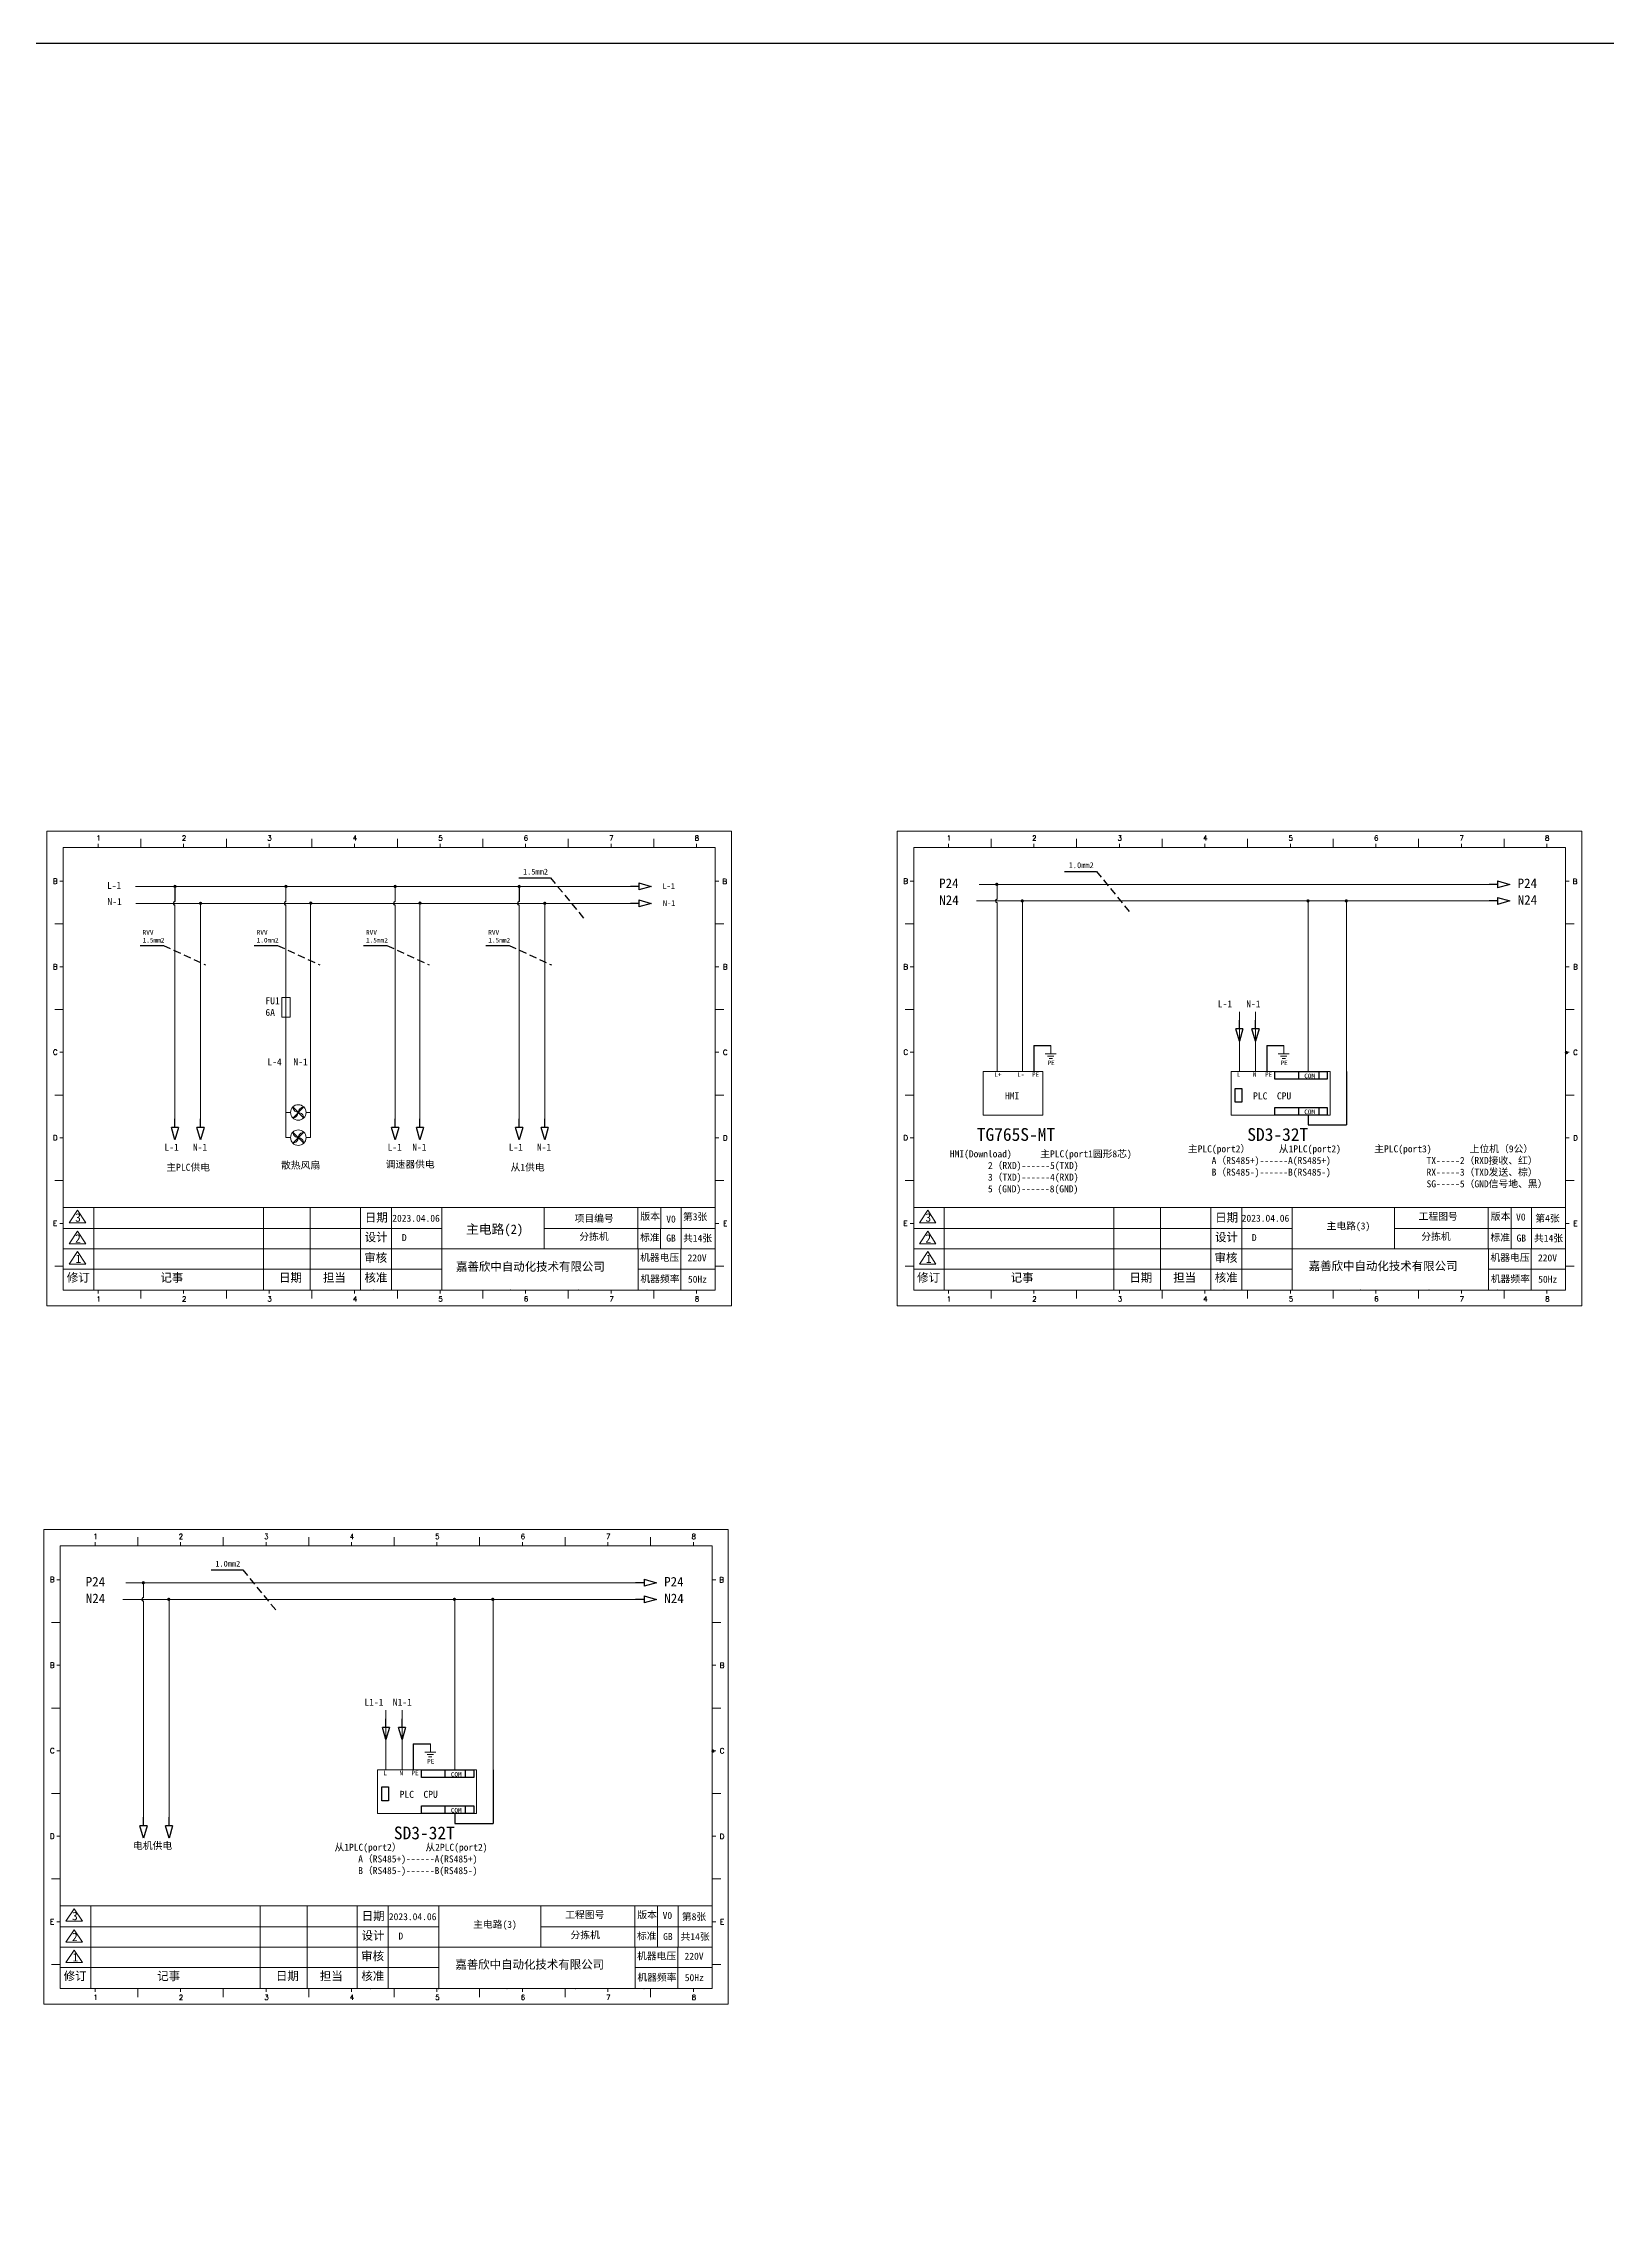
# Model space of a CAD drawing. Header units: millimetres. Extents: x 40430 to 48442, y -3636 to 4180.
# Drawn here: x 44252 to 45593, y 2323 to 4180 of the extents above; entities that cross this region are included whole.
import ezdxf

# ---------------------------------------------------------------- set-up
doc = ezdxf.new("R2010")
doc.units = ezdxf.units.MM
doc.linetypes.add('HIDDEN', pattern=[9.525, 6.35, -3.175])
doc.layers.add('文本', color=6, linetype='Continuous')
doc.layers.add('细实线', color=7, linetype='Continuous', lineweight=18)
doc.styles.add('5.0宋体', font='', dxfattribs={"width": 0.75, "height": 5})
doc.styles.add('SIMPLEX', font='SIMPLEX')
doc.styles.get("Standard").update_dxf_attribs({"font": ''})
doc.styles.get('5.0宋体').set_extended_font_data('SimSun')
doc.styles.get('Standard').set_extended_font_data('SimSun')

# ---------------------------------------------------------------- blocks, each defined once
blk = doc.blocks.new('箭头')
for p, q in [((0, -4.6), (0, 0)), ((1.9, -4.6), (-1.9, -4.6)), ((0, -11.2), (-1.9, -4.6)), ((1.9, -4.6), (0, -11.2))]:
    blk.add_line(p, q)
blk = doc.blocks.new('J风扇.dgw')
at = {"lineweight": 5}
for p, q in [((0, 0), (0, -38)), ((21.2, 1.8), (21.2, -38)), ((4, -16.4), (0, -16.4)), ((21.2, -16.4), (17.3, -16.4)), ((4, -38), (0, -38)), ((21.2, -38), (17.3, -38))]:
    blk.add_line(p, q, dxfattribs=at)
at = {"color": 0, "lineweight": -2}
for p, q in [((5.9, -11.7), (15.3, -21.2)), ((15.3, -11.7), (5.9, -21.2)), ((5.9, -33.3), (15.3, -42.7)), ((15.3, -33.3), (5.9, -42.7))]:
    blk.add_line(p, q, dxfattribs=at)
for centre in [(10.6, -16.4), (10.6, -38)]:
    blk.add_circle(centre, 6.66, dxfattribs=at)
for points in [[(15.3, -11.7), (12.1, -13.1), (10.6, -16.4), (9.2, -19.7), (5.9, -21.2)], [(5.9, -11.7), (7.6, -15.2), (10.6, -16.4), (14, -17.9), (15.3, -21.2)], [(15.3, -33.3), (12.1, -34.7), (10.6, -38), (9.2, -41.3), (5.9, -42.7)], [(5.9, -33.3), (7.6, -36.8), (10.6, -38), (14, -39.5), (15.3, -42.7)]]:
    blk.add_spline(points, degree=3, dxfattribs=at)
at = {"lineweight": 5, "insert": (-4.2, -58.6), "char_height": 6, "attachment_point": 1}
blk.add_mtext_dynamic_manual_height_columns('{\\C0;散热风扇}', width=83.039, gutter_width=12.5, heights=[0], dxfattribs=at)

msp = doc.modelspace()

# ---------------------------------------------------------------- hatches: boundary and pattern name
at = {"lineweight": 9}
h = msp.add_hatch(color=0, dxfattribs=at)
edge = h.paths.add_edge_path()
edge.add_arc((44364.9, 3457.3), 1.45, 0, 360)
h = msp.add_hatch(color=0, dxfattribs=at)
edge = h.paths.add_edge_path()
edge.add_arc((44460.1, 3457.3), 1.45, 0, 360)
h = msp.add_hatch(color=0, dxfattribs=at)
edge = h.paths.add_edge_path()
edge.add_arc((44553.8, 3457.3), 1.45, 0, 360)
h = msp.add_hatch(color=0, dxfattribs=at)
edge = h.paths.add_edge_path()
edge.add_arc((44660.2, 3457.3), 1.45, 0, 360)
h = msp.add_hatch(color=0, dxfattribs=at)
edge = h.paths.add_edge_path()
edge.add_arc((45070, 3459.1), 1.45, 0, 360)
h = msp.add_hatch(color=0, dxfattribs=at)
edge = h.paths.add_edge_path()
edge.add_arc((44386.9, 3442.8), 1.45, 0, 360)
h = msp.add_hatch(color=0, dxfattribs=at)
edge = h.paths.add_edge_path()
edge.add_arc((44481.4, 3443), 1.45, 0, 360)
h = msp.add_hatch(color=0, dxfattribs=at)
edge = h.paths.add_edge_path()
edge.add_arc((44575.1, 3443), 1.45, 0, 360)
h = msp.add_hatch(color=0, dxfattribs=at)
edge = h.paths.add_edge_path()
edge.add_arc((44682.2, 3442.8), 1.45, 0, 360)
h = msp.add_hatch(color=0, dxfattribs=at)
edge = h.paths.add_edge_path()
edge.add_arc((45091.8, 3444.9), 1.45, 0, 360)
h = msp.add_hatch(color=0, dxfattribs=at)
edge = h.paths.add_edge_path()
edge.add_arc((45337, 3444.9), 1.45, 0, 360)
h = msp.add_hatch(color=0, dxfattribs=at)
edge = h.paths.add_edge_path()
edge.add_arc((45369.8, 3444.9), 1.45, 0, 360)
h = msp.add_hatch(color=0, dxfattribs=at)
edge = h.paths.add_edge_path()
edge.add_arc((45558.7, 3314.8), 1.45, 0, 360)
h = msp.add_hatch(color=0, dxfattribs=at)
edge = h.paths.add_edge_path()
edge.add_arc((44337.8, 2860.2), 1.45, 0, 360)
h = msp.add_hatch(color=0, dxfattribs=at)
edge = h.paths.add_edge_path()
edge.add_arc((44359.6, 2846), 1.45, 0, 360)
h = msp.add_hatch(color=0, dxfattribs=at)
edge = h.paths.add_edge_path()
edge.add_arc((44604.7, 2846), 1.45, 0, 360)
h = msp.add_hatch(color=0, dxfattribs=at)
edge = h.paths.add_edge_path()
edge.add_arc((44637.6, 2846), 1.45, 0, 360)
h = msp.add_hatch(color=0, dxfattribs=at)
edge = h.paths.add_edge_path()
edge.add_arc((44826.5, 2715.9), 1.45, 0, 360)

# ---------------------------------------------------------------- linework, layer by layer
at = {"color": 0, "lineweight": 9}
for p, q in [((44255, 3504.7), (44255, 3097.7)), ((44828.5, 3490.8), (44269.1, 3490.8)), ((44269.1, 3490.8), (44269.1, 3111.2)), ((44299, 3490.8), (44299, 3493.7)), ((44335.7, 3490.8), (44335.7, 3498.1)), ((44372.3, 3490.8), (44372.3, 3493.7)), ((44409, 3490.8), (44409, 3498.1)), ((44445.7, 3490.8), (44445.7, 3493.7)), ((44482.3, 3490.8), (44482.3, 3498.1)), ((44519, 3490.8), (44519, 3493.7)), ((44555.7, 3490.8), (44555.7, 3498.1)), ((44592.3, 3490.8), (44592.3, 3493.7)), ((44629, 3490.8), (44629, 3498.1)), ((44665.7, 3490.8), (44665.7, 3493.7)), ((44702.3, 3490.8), (44702.3, 3498.1)), ((44739, 3490.8), (44739, 3493.7)), ((44775.7, 3490.8), (44775.7, 3498.1)), ((44812.3, 3490.8), (44812.3, 3493.7)), ((44828.5, 3111.2), (44828.5, 3490.8)), ((45558, 3490.8), (44998.7, 3490.8)), ((44998.7, 3490.8), (44998.7, 3111.2)), ((45028.5, 3490.8), (45028.5, 3493.7)), ((45065.2, 3490.8), (45065.2, 3498.1)), ((45101.9, 3490.8), (45101.9, 3493.7)), ((45138.5, 3490.8), (45138.5, 3498.1)), ((45175.2, 3490.8), (45175.2, 3493.7)), ((45211.9, 3490.8), (45211.9, 3498.1)), ((45248.5, 3490.8), (45248.5, 3493.7)), ((45285.2, 3490.8), (45285.2, 3498.1)), ((45321.9, 3490.8), (45321.9, 3493.7)), ((45358.6, 3490.8), (45358.6, 3498.1)), ((45395.2, 3490.8), (45395.2, 3493.7)), ((45431.9, 3490.8), (45431.9, 3498.1)), ((45468.6, 3490.8), (45468.6, 3493.7)), ((45505.2, 3490.8), (45505.2, 3498.1)), ((45541.9, 3490.8), (45541.9, 3493.7)), ((45558, 3111.2), (45558, 3490.8)), ((44269.1, 3461.7), (44266.2, 3461.7)), ((44331, 3457.3), (44762.9, 3457.3)), ((44364.9, 3444.3), (44364.9, 3457.3)), ((44460.1, 3444.3), (44460.1, 3455.8)), ((44553.8, 3444.3), (44553.8, 3455.8)), ((44660.2, 3444.3), (44660.2, 3457.3)), ((44828.5, 3461.7), (44831.4, 3461.7)), ((44998.7, 3461.7), (44995.7, 3461.7)), ((45054.9, 3459.1), (45079.9, 3459.1)), ((45070.2, 3446.3), (45070.2, 3459.1)), ((45079.9, 3459.1), (45140.3, 3459.1)), ((45131.1, 3459.1), (45486.1, 3459.1)), ((45460.9, 3459.1), (45498.5, 3459.1)), ((45558, 3461.7), (45561, 3461.7)), ((44331.3, 3442.8), (44762.9, 3442.8)), ((44364.9, 3441.4), (44364.9, 3256.7)), ((44386.8, 3442.8), (44386.8, 3443.1)), ((44386.8, 3395.1), (44386.8, 3442.8)), ((44460.1, 3279.9), (44460.1, 3441.4)), ((44481.3, 3281.7), (44481.3, 3442.8)), ((44553.8, 3250.7), (44553.8, 3441.4)), ((44575.1, 3250.7), (44575.1, 3442.8)), ((44660.2, 3441.4), (44660.2, 3256.7)), ((44682.1, 3442.8), (44682.1, 3443.1)), ((44682.1, 3395.1), (44682.1, 3442.8)), ((45052.5, 3444.9), (45463.1, 3444.9)), ((45054.9, 3444.9), (45069.3, 3444.9)), ((45070.2, 3359.1), (45070.2, 3443.4)), ((45092, 3334.3), (45092, 3444.9)), ((45303.5, 3444.9), (45499.6, 3444.9)), ((45337.1, 3359.1), (45337.1, 3443.4)), ((45370, 3334.3), (45370, 3444.9)), ((44269.1, 3425.1), (44261.8, 3425.1)), ((44828.5, 3425.1), (44835.8, 3425.1)), ((44998.7, 3425.1), (44991.3, 3425.1)), ((45558, 3425.1), (45565.4, 3425.1)), ((44269.1, 3388.4), (44266.2, 3388.4)), ((44386.8, 3395.1), (44386.8, 3324.6)), ((44682.1, 3395.1), (44682.1, 3324.6)), ((44828.5, 3388.4), (44831.4, 3388.4)), ((44998.7, 3388.4), (44995.7, 3388.4)), ((45558, 3388.4), (45561, 3388.4)), ((44269.1, 3351.7), (44261.8, 3351.7)), ((44828.5, 3351.7), (44835.8, 3351.7)), ((44998.7, 3351.7), (44991.3, 3351.7)), ((45070.2, 3335.2), (45070.2, 3359.1)), ((45278.1, 3349.8), (45278.1, 3335.2)), ((45291.9, 3349.8), (45291.9, 3335.2)), ((45337.1, 3335.2), (45337.1, 3359.1)), ((45558, 3351.7), (45565.4, 3351.7)), ((44386.8, 3324.6), (44386.8, 3250.7)), ((44682.1, 3324.6), (44682.1, 3250.7)), ((45070.2, 3335.2), (45070.2, 3298.7)), ((45092, 3334.3), (45092, 3298.7)), ((45278.1, 3335.2), (45278.1, 3298.7)), ((45291.9, 3335.2), (45291.9, 3298.7)), ((45337.1, 3335.2), (45337.1, 3298.7)), ((45370, 3334.3), (45370, 3298.7)), ((44269.1, 3315.1), (44266.2, 3315.1)), ((44828.5, 3315.1), (44831.4, 3315.1)), ((44998.7, 3315.1), (44995.7, 3315.1)), ((45111.5, 3313.7), (45121, 3313.7)), ((45113.6, 3311.8), (45119, 3311.8)), ((45114.8, 3309.8), (45117.7, 3309.8)), ((45116.3, 3321), (45116.3, 3313.7)), ((45311.5, 3313.7), (45320.9, 3313.7)), ((45313.5, 3311.8), (45318.9, 3311.8)), ((45314.7, 3309.8), (45317.6, 3309.8)), ((45316.2, 3321), (45316.2, 3313.7)), ((45558, 3315.1), (45561, 3315.1)), ((45558, 3199), (45558, 3315.1)), ((44269.1, 3278.4), (44261.8, 3278.4)), ((44828.5, 3278.4), (44835.8, 3278.4)), ((44998.7, 3278.4), (44991.3, 3278.4)), ((45558, 3278.4), (45565.4, 3278.4)), ((44386.8, 3265.3), (44386.8, 3250.7)), ((44682.1, 3265.3), (44682.1, 3250.7)), ((44269.1, 3241.7), (44266.2, 3241.7)), ((44828.5, 3241.7), (44831.4, 3241.7)), ((44998.7, 3241.7), (44995.7, 3241.7)), ((45558, 3241.7), (45561, 3241.7)), ((44828.5, 3227.4), (44828.5, 3230)), ((45558, 3227.4), (45558, 3230)), ((44269.1, 3205.1), (44261.8, 3205.1)), ((44828.5, 3205.1), (44835.8, 3205.1)), ((44828.5, 3200), (44828.5, 3182)), ((44998.7, 3205.1), (44991.3, 3205.1)), ((45558, 3205.1), (45565.4, 3205.1)), ((45558, 3200), (45558, 3182)), ((44281.2, 3179.6), (44274.1, 3168.8)), ((44281.2, 3179.6), (44288.3, 3168.8)), ((44295.4, 3182), (44295.4, 3111.2)), ((44440.8, 3182), (44440.8, 3111.2)), ((44480.9, 3182), (44480.9, 3111.2)), ((44524, 3182), (44828.5, 3182)), ((44524, 3182), (44524, 3111.2)), ((44524, 3182), (44524, 3111.2)), ((44550.6, 3182), (44550.6, 3111.2)), ((44593.9, 3182), (44593.9, 3111.2)), ((44681.6, 3182.1), (44681.6, 3146.5)), ((44762, 3182.1), (44762.2, 3111.2)), ((44781.7, 3182), (44781.6, 3146.6)), ((44799.2, 3182.1), (44799, 3111.2)), ((45010.7, 3179.6), (45003.6, 3168.8)), ((45010.7, 3179.6), (45017.8, 3168.8)), ((45024.9, 3182), (45024.9, 3111.2)), ((45170.3, 3182), (45170.3, 3111.2)), ((45210.5, 3182), (45210.5, 3111.2)), ((45253.5, 3182), (45558, 3182)), ((45253.5, 3182), (45253.5, 3111.2)), ((45280.1, 3182), (45280.1, 3111.2)), ((45323.4, 3182), (45323.4, 3111.2)), ((45411.1, 3182.1), (45411.1, 3146.5)), ((45491.5, 3182.1), (45491.8, 3111.2)), ((45511.2, 3182), (45511.2, 3146.6)), ((45528.8, 3182.1), (45528.5, 3111.2)), ((44269.1, 3168.4), (44266.2, 3168.4)), ((44269.1, 3168.4), (44266.2, 3168.4)), ((44524, 3164), (44269.1, 3164)), ((44288.3, 3168.8), (44274.1, 3168.8)), ((44281.2, 3161.6), (44274.1, 3150.8)), ((44281.2, 3161.6), (44288.3, 3150.8)), ((44524, 3164), (44593.9, 3164)), ((44762.1, 3164), (44681.6, 3164)), ((44762, 3164), (44828.5, 3164)), ((44828.5, 3168.4), (44831.4, 3168.4)), ((44998.7, 3168.4), (44995.7, 3168.4)), ((45279.8, 3164), (44998.7, 3164)), ((45017.8, 3168.8), (45003.6, 3168.8)), ((45010.7, 3161.6), (45003.6, 3150.8)), ((45010.7, 3161.6), (45017.8, 3150.8)), ((45253.5, 3164), (45323.4, 3164)), ((45491.6, 3164), (45411.1, 3164)), ((45491.5, 3164), (45558, 3164)), ((45558, 3168.4), (45561, 3168.4)), ((44524, 3146.6), (44269.1, 3146.6)), ((44288.3, 3150.8), (44274.1, 3150.8)), ((44281.2, 3144.2), (44274.1, 3133.4)), ((44281.2, 3144.2), (44288.3, 3133.4)), ((44524, 3146.6), (44593.9, 3146.6)), ((44593.9, 3146.6), (44828.5, 3146.6)), ((45279.8, 3146.6), (44998.7, 3146.6)), ((45017.8, 3150.8), (45003.6, 3150.8)), ((45010.7, 3144.2), (45003.6, 3133.4)), ((45010.7, 3144.2), (45017.8, 3133.4)), ((45253.5, 3146.6), (45323.4, 3146.6)), ((45323.4, 3146.6), (45558, 3146.6)), ((44269.1, 3131.7), (44261.8, 3131.7)), ((44524, 3129.2), (44269.1, 3129.2)), ((44288.3, 3133.4), (44274.1, 3133.4)), ((44524, 3129.2), (44593.9, 3129.2)), ((44762.3, 3129.2), (44828.5, 3129.2)), ((44828.5, 3131.7), (44835.8, 3131.7)), ((44998.7, 3131.7), (44991.3, 3131.7)), ((45253.5, 3129.2), (44998.7, 3129.2)), ((45017.8, 3133.4), (45003.6, 3133.4)), ((45253.5, 3129.2), (45323.4, 3129.2)), ((45491.8, 3129.2), (45558, 3129.2)), ((45558, 3131.7), (45565.4, 3131.7)), ((44269.1, 3111.2), (44828.5, 3111.2)), ((44299, 3111.2), (44299, 3108.3)), ((44299, 3111.2), (44299, 3108.3)), ((44335.7, 3111.2), (44335.7, 3103.9)), ((44372.3, 3111.2), (44372.3, 3108.3)), ((44372.3, 3111.2), (44372.3, 3108.3)), ((44409, 3111.2), (44409, 3103.9)), ((44445.7, 3111.2), (44445.7, 3108.3)), ((44445.7, 3111.2), (44445.7, 3108.3)), ((44482.3, 3111.2), (44482.3, 3103.9)), ((44519, 3111.2), (44519, 3108.3)), ((44519, 3111.2), (44519, 3108.3)), ((44555.7, 3111.2), (44555.7, 3103.9)), ((44592.3, 3111.2), (44592.3, 3108.3)), ((44629, 3111.2), (44629, 3103.9)), ((44665.7, 3111.2), (44665.7, 3108.3)), ((44702.3, 3111.2), (44702.3, 3103.9)), ((44739, 3111.2), (44739, 3108.3)), ((44775.7, 3111.2), (44775.7, 3103.9)), ((44812.3, 3111.2), (44812.3, 3108.3)), ((44998.7, 3111.2), (45558, 3111.2)), ((45028.5, 3111.2), (45028.5, 3108.3)), ((45065.2, 3111.2), (45065.2, 3103.9)), ((45101.9, 3111.2), (45101.9, 3108.3)), ((45138.5, 3111.2), (45138.5, 3103.9)), ((45175.2, 3111.2), (45175.2, 3108.3)), ((45211.9, 3111.2), (45211.9, 3103.9)), ((45248.5, 3111.2), (45248.5, 3108.3)), ((45285.2, 3111.2), (45285.2, 3103.9)), ((45321.9, 3111.2), (45321.9, 3108.3)), ((45358.6, 3111.2), (45358.6, 3103.9)), ((45395.2, 3111.2), (45395.2, 3108.3)), ((45431.9, 3111.2), (45431.9, 3103.9)), ((45468.6, 3111.2), (45468.6, 3108.3)), ((45505.2, 3111.2), (45505.2, 3103.9)), ((45541.9, 3111.2), (45541.9, 3108.3)), ((44333, 2891.9), (44333, 2899.3)), ((44406.3, 2891.9), (44406.3, 2899.3)), ((44479.7, 2891.9), (44479.7, 2899.3)), ((44553, 2891.9), (44553, 2899.3)), ((44626.3, 2891.9), (44626.3, 2899.3)), ((44699.7, 2891.9), (44699.7, 2899.3)), ((44773, 2891.9), (44773, 2899.3)), ((44825.8, 2891.9), (44266.5, 2891.9)), ((44266.5, 2891.9), (44266.5, 2512.3)), ((44296.3, 2891.9), (44296.3, 2894.9)), ((44369.7, 2891.9), (44369.7, 2894.9)), ((44443, 2891.9), (44443, 2894.9)), ((44516.3, 2891.9), (44516.3, 2894.9)), ((44589.7, 2891.9), (44589.7, 2894.9)), ((44663, 2891.9), (44663, 2894.9)), ((44736.3, 2891.9), (44736.3, 2894.9)), ((44809.7, 2891.9), (44809.7, 2894.9)), ((44825.8, 2512.3), (44825.8, 2891.9)), ((44266.5, 2862.8), (44263.5, 2862.8)), ((44322.7, 2860.2), (44347.7, 2860.2)), ((44337.9, 2847.4), (44337.9, 2860.2)), ((44347.7, 2860.2), (44408.1, 2860.2)), ((44398.9, 2860.2), (44753.9, 2860.2)), ((44728.7, 2860.2), (44766.3, 2860.2)), ((44825.8, 2862.8), (44828.8, 2862.8)), ((44320.3, 2846), (44730.9, 2846)), ((44322.7, 2846), (44337.1, 2846)), ((44337.9, 2760.2), (44337.9, 2844.5)), ((44359.8, 2735.4), (44359.8, 2846)), ((44571.3, 2846), (44767.4, 2846)), ((44604.9, 2760.2), (44604.9, 2844.5)), ((44637.8, 2735.4), (44637.8, 2846)), ((44266.5, 2826.2), (44259.1, 2826.2)), ((44825.8, 2826.2), (44833.2, 2826.2)), ((44266.5, 2789.5), (44263.5, 2789.5)), ((44825.8, 2789.5), (44828.8, 2789.5)), ((44266.5, 2752.8), (44259.1, 2752.8)), ((44337.9, 2736.3), (44337.9, 2760.2)), ((44545.9, 2750.9), (44545.9, 2736.3)), ((44559.7, 2750.9), (44559.7, 2736.3)), ((44604.9, 2736.3), (44604.9, 2760.2)), ((44825.8, 2752.8), (44833.2, 2752.8)), ((44337.9, 2736.3), (44337.9, 2659.1)), ((44359.8, 2735.4), (44359.8, 2699.8)), ((44545.9, 2736.3), (44545.9, 2699.8)), ((44559.7, 2736.3), (44559.7, 2699.8)), ((44604.9, 2736.3), (44604.9, 2699.8)), ((44637.8, 2735.4), (44637.8, 2699.8)), ((44266.5, 2716.2), (44263.5, 2716.2)), ((44359.8, 2725.7), (44359.8, 2651.8)), ((44579.2, 2714.9), (44588.7, 2714.9)), ((44581.3, 2712.9), (44586.7, 2712.9)), ((44582.5, 2710.9), (44585.4, 2710.9)), ((44584, 2722.1), (44584, 2714.9)), ((44825.8, 2716.2), (44828.8, 2716.2)), ((44825.8, 2600.1), (44825.8, 2716.2)), ((44266.5, 2679.5), (44259.1, 2679.5)), ((44825.8, 2679.5), (44833.2, 2679.5)), ((44359.8, 2666.4), (44359.8, 2651.8)), ((44266.5, 2642.8), (44263.5, 2642.8)), ((44825.8, 2642.8), (44828.8, 2642.8)), ((44825.8, 2628.5), (44825.8, 2631.1)), ((44266.5, 2606.2), (44259.1, 2606.2)), ((44825.8, 2606.2), (44833.2, 2606.2)), ((44825.8, 2601.1), (44825.8, 2583.2)), ((44292.7, 2583.1), (44292.7, 2512.3)), ((44438.1, 2583.1), (44438.1, 2512.3)), ((44478.3, 2583.1), (44478.3, 2512.3)), ((44521.3, 2583.1), (44825.8, 2583.1)), ((44521.3, 2583.1), (44521.3, 2512.3)), ((44547.9, 2583.1), (44547.9, 2512.3)), ((44591.2, 2583.1), (44591.2, 2512.3)), ((44678.9, 2583.2), (44678.9, 2547.6)), ((44759.3, 2583.2), (44759.6, 2512.3)), ((44779, 2583.1), (44779, 2547.7)), ((44796.6, 2583.2), (44796.3, 2512.3)), ((44266.5, 2569.5), (44263.5, 2569.5)), ((44547.6, 2565.1), (44266.5, 2565.1)), ((44278.5, 2580.7), (44271.4, 2569.9)), ((44285.6, 2569.9), (44271.4, 2569.9)), ((44278.5, 2562.7), (44271.4, 2551.9)), ((44278.5, 2580.7), (44285.6, 2569.9)), ((44278.5, 2562.7), (44285.6, 2551.9)), ((44521.3, 2565.1), (44591.2, 2565.1)), ((44759.4, 2565.1), (44678.9, 2565.1)), ((44759.3, 2565.1), (44825.8, 2565.1)), ((44825.8, 2569.5), (44828.8, 2569.5)), ((44547.6, 2547.7), (44266.5, 2547.7)), ((44285.6, 2551.9), (44271.4, 2551.9)), ((44278.5, 2545.3), (44271.4, 2534.5)), ((44278.5, 2545.3), (44285.6, 2534.5)), ((44521.3, 2547.7), (44591.2, 2547.7)), ((44591.2, 2547.7), (44825.8, 2547.7)), ((44266.5, 2532.8), (44259.1, 2532.8)), ((44521.3, 2530.3), (44266.5, 2530.3)), ((44285.6, 2534.5), (44271.4, 2534.5)), ((44521.3, 2530.3), (44591.2, 2530.3)), ((44759.6, 2530.3), (44825.8, 2530.3)), ((44825.8, 2532.8), (44833.2, 2532.8)), ((44266.5, 2512.3), (44825.8, 2512.3)), ((44296.3, 2512.3), (44296.3, 2509.4)), ((44333, 2512.3), (44333, 2505)), ((44369.7, 2512.3), (44369.7, 2509.4)), ((44406.3, 2512.3), (44406.3, 2505)), ((44443, 2512.3), (44443, 2509.4)), ((44479.7, 2512.3), (44479.7, 2505)), ((44516.3, 2512.3), (44516.3, 2509.4)), ((44553, 2512.3), (44553, 2505)), ((44589.7, 2512.3), (44589.7, 2509.4)), ((44626.3, 2512.3), (44626.3, 2505)), ((44663, 2512.3), (44663, 2509.4)), ((44699.7, 2512.3), (44699.7, 2505)), ((44736.3, 2512.3), (44736.3, 2509.4)), ((44773, 2512.3), (44773, 2505)), ((44809.7, 2512.3), (44809.7, 2509.4))]:
    msp.add_line(p, q, dxfattribs=at)
at = {"linetype": 'ByBlock', "lineweight": -2}
for p, q in [((44364.9, 3457.3), (44364.9, 3444.3)), ((44660.2, 3457.3), (44660.2, 3444.3)), ((45370, 3298.7), (45370, 3252.8)), ((45337.1, 3261.2), (45337.1, 3252.8)), ((45337.1, 3252.8), (45370, 3252.8)), ((44637.8, 2699.8), (44637.8, 2653.9)), ((44604.9, 2662.3), (44604.9, 2653.9)), ((44604.9, 2653.9), (44637.8, 2653.9))]:
    msp.add_line(p, q, dxfattribs=at)
at = {"color": 3, "lineweight": -2}
for p, q in [((44660, 3464.6), (44687.2, 3464.6)), ((45128.2, 3470.2), (45155.4, 3470.2)), ((44396, 2871.3), (44423.1, 2871.3))]:
    msp.add_line(p, q, dxfattribs=at)
at = {"color": 3, "linetype": 'HIDDEN', "lineweight": -2}
for p, q in [((44687.2, 3464.6), (44716.5, 3428.8)), ((45155.4, 3470.2), (45184.7, 3434.4)), ((44355.1, 3406.6), (44391.2, 3390.1)), ((44453, 3406.6), (44489.1, 3390.1)), ((44546.8, 3406.6), (44582.9, 3390.1)), ((44651.7, 3406.6), (44687.8, 3390.1)), ((44423.1, 2871.3), (44452.5, 2835.5))]:
    msp.add_line(p, q, dxfattribs=at)
at = {"color": 3, "ltscale": 0.1}
for p, q in [((44334.9, 3406.6), (44355.1, 3406.6)), ((44432.9, 3406.6), (44453, 3406.6)), ((44526.6, 3406.6), (44546.8, 3406.6)), ((44631.5, 3406.6), (44651.7, 3406.6))]:
    msp.add_line(p, q, dxfattribs=at)
for p, q in [((45101.7, 3321), (45101.7, 3298.7)), ((45101.7, 3321), (45116.3, 3321)), ((45301.7, 3321), (45301.7, 3298.7)), ((45301.7, 3321), (45316.2, 3321)), ((44569.4, 2722.1), (44569.4, 2699.8)), ((44569.4, 2722.1), (44584, 2722.1))]:
    msp.add_line(p, q)
at = {"linetype": 'ByBlock', "lineweight": -2}
for points in [[(40429.9, 4180.3), (48442.4, 4180.3), (48442.4, -3635.9), (40429.9, -3635.9)], [(45308.5, 3298.7), (45353.5, 3298.7), (45353.5, 3292), (45308.5, 3292)], [(45329, 3298.7), (45346.2, 3298.7), (45346.2, 3292), (45329, 3292)], [(45274.5, 3284), (45280.2, 3284), (45280.2, 3272.2), (45274.5, 3272.2)], [(45308.5, 3267.8), (45353.5, 3267.8), (45353.5, 3261.2), (45308.5, 3261.2)], [(45329, 3267.8), (45346.2, 3267.8), (45346.2, 3261.2), (45329, 3261.2)], [(44576.3, 2699.8), (44621.3, 2699.8), (44621.3, 2693.1), (44576.3, 2693.1)], [(44596.8, 2699.8), (44614, 2699.8), (44614, 2693.1), (44596.8, 2693.1)], [(44542.3, 2685.1), (44548, 2685.1), (44548, 2673.3), (44542.3, 2673.3)], [(44576.3, 2668.9), (44621.3, 2668.9), (44621.3, 2662.3), (44576.3, 2662.3)], [(44596.8, 2668.9), (44614, 2668.9), (44614, 2662.3), (44596.8, 2662.3)]]:
    msp.add_lwpolyline(points, close=True, dxfattribs=at)
at = {"color": 0, "lineweight": 9}
for points in [[(44255, 3097.7), (44842.3, 3097.7), (44842.3, 3504.7), (44255, 3504.7)], [(44984.5, 3097.7), (45571.8, 3097.7), (45571.8, 3504.7), (44984.5, 3504.7)], [(45058.2, 3298.7), (45109.5, 3298.7), (45109.5, 3261.2), (45058.2, 3261.2)], [(45271, 3298.7), (45355.9, 3298.7), (45355.9, 3261.2), (45271, 3261.2)], [(44524, 3182), (44269.1, 3182), (44269.1, 3111.2), (44524, 3111.2)], [(45253.5, 3182), (44998.7, 3182), (44998.7, 3111.2), (45253.5, 3111.2)], [(44252.3, 2498.8), (44839.6, 2498.8), (44839.6, 2905.8), (44252.3, 2905.8)], [(44538.8, 2699.8), (44623.7, 2699.8), (44623.7, 2662.3), (44538.8, 2662.3)], [(44521.3, 2583.1), (44266.5, 2583.1), (44266.5, 2512.3), (44521.3, 2512.3)]]:
    msp.add_lwpolyline(points, close=True, dxfattribs=at)
at = {"color": 3, "lineweight": 9}
msp.add_lwpolyline([(44456.7, 3362.1), (44463.8, 3362.1), (44463.8, 3345.2), (44456.7, 3345.2)], close=True, dxfattribs=at)
at = {"linetype": 'ByBlock', "lineweight": -2}
for centre in [(44364.9, 3442.8), (44460.1, 3442.8), (44553.8, 3442.8), (44660.2, 3442.8), (45070.2, 3444.9), (44337.9, 2846)]:
    msp.add_arc(centre, 1.45, 90, 270, dxfattribs=at)
at = {"color": 0, "lineweight": 9}
for p in [(44535.2, 3111.2), (44593.9, 3111.2), (44652.5, 3111.2), (44711.2, 3111.2), (44769.8, 3111.2), (45264.8, 3111.2), (45323.4, 3111.2), (45382.1, 3111.2), (45440.7, 3111.2), (45499.4, 3111.2), (44532.6, 2512.3), (44591.2, 2512.3), (44649.9, 2512.3), (44708.5, 2512.3), (44767.2, 2512.3)]:
    msp.add_point(p, dxfattribs=at)

# ---------------------------------------------------------------- block references
at = {"color": 0, "lineweight": 9, "xscale": 1.599999999999909, "yscale": 1.599999999999909, "zscale": 1.599999999999909, "rotation": 90}
for p in [(44755.6, 3457.3), (45492.3, 3459.1), (44755.6, 3442.8), (45492.3, 3444.9), (44760.1, 2860.2), (44760.1, 2846)]:
    msp.add_blockref('箭头', p, dxfattribs=at)
at = {"color": 0, "lineweight": 9, "xscale": 1.599999999998545, "yscale": 1.599999999999909, "zscale": 1.599999999999909}
for p in [(45278.1, 3342.5), (45291.9, 3342.5), (44364.9, 3258), (44386.8, 3258), (44553.8, 3258), (44575.1, 3258), (44660.2, 3258), (44682.1, 3258), (44545.9, 2743.6), (44559.7, 2743.6), (44337.9, 2659.1), (44359.8, 2659.1)]:
    msp.add_blockref('箭头', p, dxfattribs=at)
at = {"color": 0, "lineweight": 9}
msp.add_blockref('J风扇.dgw', (44460.1, 3279.9), dxfattribs=at)

# ---------------------------------------------------------------- texts
at = {"color": 0, "lineweight": 9, "style": 'SIMPLEX'}
for s, height, p in [('1', 4.4, (44297.4, 3496.6)), ('2', 4.4, (44370.8, 3496.6)), ('3', 4.4, (44444.1, 3496.6)), ('4', 4.4, (44517.4, 3496.6)), ('5', 4.4, (44590.8, 3496.6)), ('6', 4.4, (44664.1, 3496.6)), ('7', 4.4, (44737.5, 3496.6)), ('8', 4.4, (44810.8, 3496.6)), ('1', 4.4, (45027, 3496.6)), ('2', 4.4, (45100.3, 3496.6)), ('3', 4.4, (45173.6, 3496.6)), ('4', 4.4, (45247, 3496.6)), ('5', 4.4, (45320.3, 3496.6)), ('6', 4.4, (45393.7, 3496.6)), ('7', 4.4, (45467, 3496.6)), ('8', 4.4, (45540.3, 3496.6)), ('B', 4.46, (44260.2, 3459.6)), ('B', 4.46, (44834.5, 3459.4)), ('B', 4.46, (44989.8, 3459.6)), ('B', 4.46, (45564.1, 3459.4)), ('B', 4.46, (44260.2, 3386.2)), ('B', 4.46, (44835, 3386.1)), ('B', 4.46, (44989.8, 3386.2)), ('B', 4.46, (45564.5, 3386.1)), ('C', 4.46, (44260.2, 3312.9)), ('C', 4.46, (44835, 3312.8)), ('C', 4.46, (44989.8, 3312.9)), ('C', 4.46, (45564.5, 3312.8)), ('D', 4.46, (44260.2, 3239.6)), ('D', 4.46, (44835, 3239.4)), ('D', 4.46, (44989.8, 3239.6)), ('D', 4.46, (45564.5, 3239.4)), ('E', 4.46, (44260.2, 3166.2)), ('E', 4.46, (44835.2, 3166.1)), ('E', 4.46, (44989.8, 3166.2)), ('E', 4.46, (45564.7, 3166.1)), ('1', 4.4, (44297.6, 3101.4)), ('2', 4.4, (44370.9, 3101.4)), ('3', 4.4, (44444.2, 3101.4)), ('4', 4.4, (44517.6, 3101.4)), ('5', 4.4, (44590.9, 3101.4)), ('6', 4.4, (44664.2, 3101.4)), ('7', 4.4, (44737.6, 3101.4)), ('8', 4.4, (44810.9, 3101.4)), ('1', 4.4, (45027.1, 3101.4)), ('2', 4.4, (45100.4, 3101.4)), ('3', 4.4, (45173.8, 3101.4)), ('4', 4.4, (45247.1, 3101.4)), ('5', 4.4, (45320.5, 3101.4)), ('6', 4.4, (45393.8, 3101.4)), ('7', 4.4, (45467.1, 3101.4)), ('8', 4.4, (45540.5, 3101.4)), ('1', 4.4, (44294.8, 2897.7)), ('2', 4.4, (44368.1, 2897.7)), ('3', 4.4, (44441.4, 2897.7)), ('4', 4.4, (44514.8, 2897.7)), ('5', 4.4, (44588.1, 2897.7)), ('6', 4.4, (44661.5, 2897.7)), ('7', 4.4, (44734.8, 2897.7)), ('8', 4.4, (44808.1, 2897.7)), ('B', 4.46, (44257.6, 2860.7)), ('B', 4.46, (44831.9, 2860.5)), ('B', 4.46, (44257.6, 2787.3)), ('B', 4.46, (44832.3, 2787.2)), ('C', 4.46, (44257.6, 2714)), ('C', 4.46, (44832.3, 2713.9)), ('D', 4.46, (44257.6, 2640.7)), ('D', 4.46, (44832.3, 2640.5)), ('E', 4.46, (44257.6, 2567.3)), ('E', 4.46, (44832.5, 2567.2)), ('1', 4.4, (44294.9, 2502.5)), ('2', 4.4, (44368.2, 2502.5)), ('3', 4.4, (44441.6, 2502.5)), ('4', 4.4, (44514.9, 2502.5)), ('5', 4.4, (44588.2, 2502.5)), ('6', 4.4, (44661.6, 2502.5)), ('7', 4.4, (44734.9, 2502.5)), ('8', 4.4, (44808.3, 2502.5))]:
    msp.add_text(s, height=height, dxfattribs=at).set_placement(p)
at = {"color": 1, "lineweight": 9, "char_height": 5, "width": 22.31, "attachment_point": 1}
for s, insert in [('1.5mm2', (44663.5, 3472.5)), ('1.0mm2', (45131.7, 3478)), ('1.0mm2', (44399.5, 2879.1))]:
    msp.add_mtext(s, dxfattribs=dict(at, insert=insert))
at = {"color": 0, "lineweight": 9, "attachment_point": 1}
for s, insert, char_height, width in [('L-1', (44306.6, 3461.2), 6, 22.31), ('L-1', (44783.1, 3460.1), 5, 22.31), ('P24', (45020.5, 3464.1), 8.17, 31.99), ('P24', (45516.8, 3464.1), 8.17, 31.99), ('N-1', (44307, 3447.3), 6, 22.31), ('N-1', (44783.5, 3445.5), 5, 22.31), ('N24', (45020.6, 3449.7), 8.17, 31.99), ('N24', (45516.9, 3449.8), 8.17, 31.99), ('FU1\\P6A', (44442.5, 3362.3), 6, 33.466), ('L-1', (45259.6, 3359.6), 6, 14.218), ('N-1', (45284, 3359.6), 6, 14.218), ('L-4', (44444.2, 3309.8), 6, 33.466), ('N-1', (44466.5, 3309.8), 6, 33.466), ('PE', (45113.6, 3308), 3.92, 15.355), ('PE', (45313.5, 3308), 3.92, 15.355), ('L+', (45067.9, 3298), 3.92, 15.355), ('L-', (45087.5, 3298), 3.92, 15.355), ('PE', (45100.2, 3298), 3.92, 15.355), ('L', (45275.9, 3298), 3.92, 15.355), ('N', (45289.7, 3298), 3.92, 15.355), ('PE', (45300.1, 3298), 3.92, 15.355), ('COM', (45333.8, 3296.8), 3.92, 15.355), ('HMI', (45077, 3280.7), 6, 61.422), ('PLC  CPU', (45289.9, 3280.7), 6, 61.422), ('TG765S-MT', (45052.8, 3250.1), 10.98, 42.995), ('SD3-32T', (45284.9, 3250.1), 10.98, 42.995), ('COM', (45333.8, 3266), 3.92, 15.355), ('L-1', (44355.9, 3236.7), 6, 14.218), ('N-1', (44380.3, 3236.7), 6, 14.218), ('L-1', (44547.3, 3236.7), 6, 14.218), ('N-1', (44568.5, 3236.7), 6, 14.218), ('L-1', (44651.2, 3236.7), 6, 14.218), ('N-1', (44675.5, 3236.7), 6, 14.218), ('3', (44279.3, 3177), 7.2, 80.4), ('日期', (44527.8, 3177), 7.2, 80.4), ('{\\fSimSun|b0|i0|c134|p2;项目编号}', (44707.7, 3175.7), 6, 93.947), ('{\\fSimSun|b0|i0|c134|p2;版本}', (44764.2, 3177.4), 6, 93.947), ('{\\fSimSun|b0|i0|c134|p2;V0}', (44786.4, 3175.1), 6, 93.947), ('{\\fSimSun|b0|i0|c134|p2;第3张}', (44800.7, 3177.1), 6, 93.947), ('3', (45008.8, 3177), 7.2, 80.4), ('日期', (45257.4, 3177), 7.2, 80.4), ('{\\fSimSun|b0|i0|c134|p2;工程图号}', (45431.9, 3177.4), 6, 93.947), ('{\\fSimSun|b0|i0|c134|p2;版本}', (45493.8, 3177.4), 6, 93.947), ('{\\fSimSun|b0|i0|c134|p2;V0}', (45515.5, 3176.8), 6, 93.947), ('{\\fSimSun|b0|i0|c134|p2;第4张}', (45532, 3175.8), 6, 93.947), ('2', (44279.2, 3159), 7.2, 80.4), ('{\\fFangSong_GB2312|b0|i0|c134|p0;设计}', (44527.7, 3160.2), 7.2, 80.4), ('{\\f宋体|b0|i0|c134|p2;标准}', (44763.9, 3159.3), 6, 93.947), ('{\\f宋体|b0|i0|c134|p2;GB}', (44786.4, 3158.8), 6, 93.947), ('{\\fSimSun|b0|i0|c134|p2;共14张}', (44800.8, 3158.7), 6, 93.947), ('2', (45008.7, 3159), 7.2, 80.4), ('{\\fFangSong_GB2312|b0|i0|c134|p0;设计}', (45257.2, 3160.2), 7.2, 80.4), ('{\\f宋体|b0|i0|c134|p2;标准}', (45493.5, 3159.3), 6, 93.947), ('{\\f宋体|b0|i0|c134|p2;GB}', (45515.9, 3158.8), 6, 93.947), ('{\\fSimSun|b0|i0|c134|p2;共}14{\\fSimSun|b0|i0|c134|p2;张}', (45530.9, 3158.7), 6, 89.136), ('1', (44279.6, 3141.6), 7.2, 80.4), ('{\\fFangSong_GB2312|b0|i0|c134|p0;审核}', (44527.3, 3142.5), 7.2, 80.4), ('{\\f宋体|b0|i0|c134|p2;机器电压}', (44763.9, 3142.1), 6, 93.947), ('{\\fSimSun|b0|i0|c134|p2; 220V}', (44800.6, 3141.8), 6, 93.947), ('1', (45009.2, 3141.6), 7.2, 80.4), ('{\\fFangSong_GB2312|b0|i0|c134|p0;审核}', (45256.8, 3142.5), 7.2, 80.4), ('{\\f宋体|b0|i0|c134|p2;机器电压}', (45493.5, 3142.1), 6, 93.947), ('{\\fSimSun|b0|i0|c134|p2; 220V}', (45530.2, 3141.8), 6, 93.947), ('修订', (44272.1, 3125.5), 7.2, 80.4), ('记事', (44352.4, 3125.5), 7.2, 80.4), ('日期', (44454.2, 3125.5), 7.2, 80.4), ('担当', (44491.9, 3125.5), 7.2, 80.4), ('{\\fFangSong_GB2312|b0|i0|c134|p0;核准}', (44527.5, 3125.5), 7.2, 80.4), ('{\\f宋体|b0|i0|c134|p2;机器频率}', (44764.2, 3123.8), 6, 93.947), ('{\\f宋体|b0|i0|c134|p2; 50Hz}', (44800.9, 3123.5), 6, 93.947), ('修订', (45001.6, 3125.5), 7.2, 80.4), ('记事', (45081.9, 3125.5), 7.2, 80.4), ('日期', (45183.7, 3125.5), 7.2, 80.4), ('担当', (45221.4, 3125.5), 7.2, 80.4), ('{\\fFangSong_GB2312|b0|i0|c134|p0;核准}', (45257, 3125.5), 7.2, 80.4), ('{\\f宋体|b0|i0|c134|p2;机器频率}', (45493.8, 3123.8), 6, 93.947), ('{\\f宋体|b0|i0|c134|p2; 50Hz}', (45530.4, 3123.5), 6, 93.947), ('P24', (44288.3, 2865.2), 8.17, 31.99), ('P24', (44784.6, 2865.2), 8.17, 31.99), ('N24', (44288.4, 2850.9), 8.17, 31.99), ('N24', (44784.7, 2850.9), 8.17, 31.99), ('L1-1', (44527.4, 2760.7), 6, 14.218), ('N1-1', (44551.8, 2760.7), 6, 14.218), ('L', (44543.7, 2699.1), 3.92, 15.355), ('N', (44557.5, 2699.1), 3.92, 15.355), ('PE', (44567.9, 2699.1), 3.92, 15.355), ('PE', (44581.3, 2709.1), 3.92, 15.355), ('COM', (44601.6, 2697.9), 3.92, 15.355), ('PLC  CPU', (44557.7, 2681.8), 6, 61.422), ('COM', (44601.6, 2667.1), 3.92, 15.355), ('电机供电', (44328.9, 2637.8), 6, 41.935), ('SD3-32T', (44552.7, 2651.2), 10.98, 42.995), ('3', (44276.6, 2578.1), 7.2, 80.4), ('日期', (44525.1, 2578.1), 7.2, 80.4), ('{\\fSimSun|b0|i0|c134|p2;工程图号}', (44699.7, 2578.5), 6, 93.947), ('{\\fSimSun|b0|i0|c134|p2;版本}', (44761.6, 2578.5), 6, 93.947), ('{\\fSimSun|b0|i0|c134|p2;V0}', (44783.3, 2577.9), 6, 93.947), ('{\\fSimSun|b0|i0|c134|p2;第8张}', (44799.8, 2576.9), 6, 93.947), ('2', (44276.5, 2560.1), 7.2, 80.4), ('{\\fFangSong_GB2312|b0|i0|c134|p0;设计}', (44525, 2561.3), 7.2, 80.4), ('{\\fFangSong_GB2312|b0|i0|c134|p0;审核}', (44524.6, 2543.7), 7.2, 80.4), ('{\\f宋体|b0|i0|c134|p2;标准}', (44761.3, 2560.4), 6, 93.947), ('{\\f宋体|b0|i0|c134|p2;机器电压}', (44761.3, 2543.2), 6, 93.947), ('{\\f宋体|b0|i0|c134|p2;GB}', (44783.7, 2559.9), 6, 93.947), ('{\\fSimSun|b0|i0|c134|p2;共}14{\\fSimSun|b0|i0|c134|p2;张}', (44798.7, 2559.8), 6, 89.136), ('修订', (44269.4, 2526.6), 7.2, 80.4), ('1', (44277, 2542.7), 7.2, 80.4), ('记事', (44349.7, 2526.6), 7.2, 80.4), ('日期', (44451.5, 2526.6), 7.2, 80.4), ('担当', (44489.2, 2526.6), 7.2, 80.4), ('{\\fFangSong_GB2312|b0|i0|c134|p0;核准}', (44524.8, 2526.6), 7.2, 80.4), ('{\\f宋体|b0|i0|c134|p2;机器频率}', (44761.6, 2524.9), 6, 93.947), ('{\\fSimSun|b0|i0|c134|p2; 220V}', (44798, 2543), 6, 93.947), ('{\\f宋体|b0|i0|c134|p2; 50Hz}', (44798.2, 2524.6), 6, 93.947)]:
    msp.add_mtext(s, dxfattribs=dict(at, insert=insert, char_height=char_height, width=width))
at = {"color": 1, "ltscale": 0.1, "char_height": 4, "width": 38.068, "attachment_point": 1}
for s, insert in [('{\\fNSimSun|b0|i0|c134|p49;RVV\\P1.5mm2}', (44337.1, 3419.9)), ('{\\fNSimSun|b0|i0|c134|p49;RVV\\P1.0mm2}', (44435, 3419.9)), ('{\\fNSimSun|b0|i0|c134|p49;RVV\\P1.5mm2}', (44528.8, 3419.9)), ('{\\fNSimSun|b0|i0|c134|p49;RVV\\P1.5mm2}', (44633.7, 3419.9))]:
    msp.add_mtext(s, dxfattribs=dict(at, insert=insert))
at = {"color": 0, "lineweight": 9, "attachment_point": 1}
for s, insert, char_height in [('主PLC供电', (44357.5, 3219.5), 6), ('调速器供电', (44545.7, 3222.1), 6), ('从1供电', (44652.8, 3219.5), 6), ('\\pi3.862;   主电路(2)', (44594.5, 3167.4), 8)]:
    msp.add_mtext_dynamic_manual_height_columns(s, width=75.012, gutter_width=12.5, heights=[0], dxfattribs=dict(at, insert=insert, char_height=char_height))
at = {"lineweight": 9, "attachment_point": 1}
for s, insert, char_height, width in [('2023.04.06', (44551.3, 3175.8), 6, 93.947), ('2023.04.06', (45280.1, 3175.8), 6, 93.947), ('{\\fSimSun|b0|i0|c134|p2;D}', (44559.6, 3159.2), 6, 93.947), ('分拣机', (44711.8, 3160.1), 6, 93.947), ('{\\fSimSun|b0|i0|c134|p2;D}', (45288.8, 3159.2), 6, 93.947), ('分拣机', (45434.2, 3160.1), 6, 93.947), ('{\\fSimSun|b1|i0|c134|p34;嘉善欣中自动化技术有限公司}', (44606, 3134.9), 7.2, 179.078), ('{\\fSimSun|b1|i0|c134|p34;嘉善欣中自动化技术有限公司}', (45337.6, 3135.4), 7.2, 179.078), ('2023.04.06', (44548.4, 2576.9), 6, 93.947), ('{\\fSimSun|b0|i0|c134|p2;D}', (44556.6, 2560.3), 6, 93.947), ('分拣机', (44704.2, 2561.2), 6, 93.947), ('{\\fSimSun|b1|i0|c134|p34;嘉善欣中自动化技术有限公司}', (44605.4, 2536.5), 7.2, 179.078)]:
    msp.add_mtext(s, dxfattribs=dict(at, insert=insert, char_height=char_height, width=width))
at = {"layer": '文本', "color": 0, "char_height": 6, "attachment_point": 1, "style": '5.0宋体'}
for s, insert, width in [('{\\W1;\\C256;HMI(Download)      主PLC(port1圆形8芯)\\P        2（RXD)------5(TXD)\\P        3（TXD)------4(RXD)\\P        5 (GND)------8(GND)}', (45029.7, 3231), 168.227), ('{\\W1;\\C256;主PLC(port2）      从1PLC(port2)\\P     A（RS485+)------A(RS485+)\\P     B（RS485-)------B(RS485-)}', (45233.9, 3235.3), 136.846), ('{\\W1;\\C256;主PLC(port3)        上位机（9公）\\P           TX-----2（RXD接收、红）\\P           RX-----3（TXD发送、棕）\\P           SG-----5（GND信号地、黑）     }', (45393.8, 3235.3), 149.08), ('{\\W1;\\C256;从1PLC(port2）     从2PLC(port2)\\P     A（RS485+)------A(RS485+)\\P     B（RS485-)------B(RS485-)}', (44501.7, 2636.4), 136.846)]:
    msp.add_mtext(s, dxfattribs=dict(at, insert=insert, width=width))
at = {"layer": '细实线', "color": 0, "lineweight": 9, "char_height": 6, "width": 142.323, "attachment_point": 1}
for insert in [(45333.7, 3169.2), (44601.5, 2570.3)]:
    msp.add_mtext('\\pi2.897;    主电路(3)', dxfattribs=dict(at, insert=insert))

doc.saveas('drawing.dxf')
